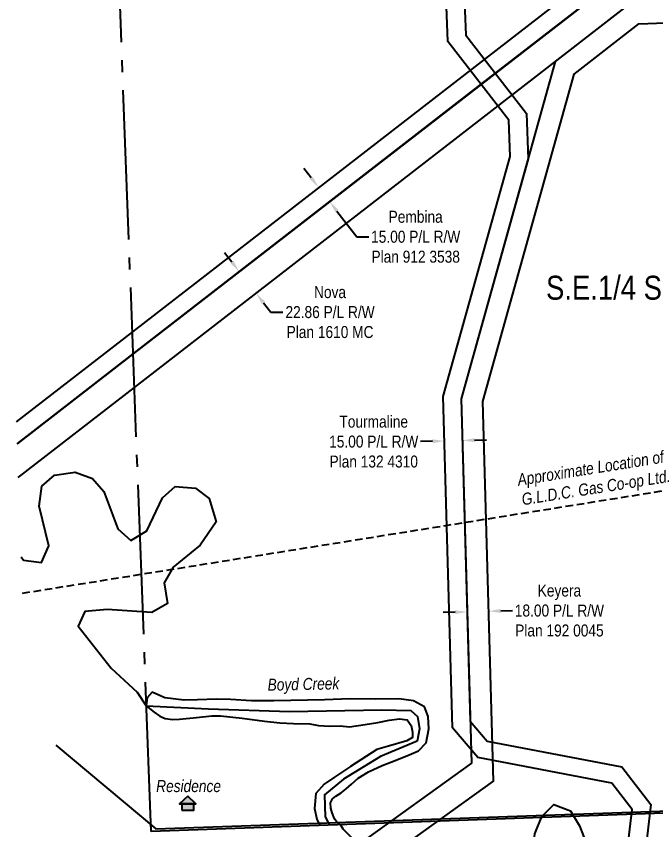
# Model space of a CAD drawing. Extents: x 665644 to 688844, y 5825051 to 5844826.
# Drawn here: x 682404 to 682938, y 5837224 to 5837903 of the extents above; entities that cross this region are included whole.
import ezdxf
from ezdxf.enums import TextEntityAlignment as Align

# ---------------------------------------------------------------- set-up
doc = ezdxf.new("R2010")
doc.units = 0
doc.header["$LTSCALE"] = 5
doc.header["$PDSIZE"] = 0.5
doc.linetypes.add('foc-QUARTERLINE', pattern=[33, 25, -3, 2, -3])
doc.linetypes.add('UG_PIPE', pattern=[1.875, 1.25, -0.625])
doc.layers.get('Defpoints').update_dxf_attribs({"color": 9})
for name, color, linetype in [('AS-PIPE-UG', 44, 'UG_PIPE'), ('AS-POWER', 104, 'foc-POWER'), ('AS-RESIDENCE', 14, 'Continuous'), ('C-SYMBOL', 7, 'Continuous'), ('F-RW', 190, 'Continuous'), ('L-SEC', 7, 'Continuous'), ('L-SECQ', 8, 'foc-QUARTERLINE'), ('T-WATER', 160, 'Continuous'), ('T-WATER-T', 170, 'Continuous')]:
    doc.layers.add(name, color=color, linetype=linetype)
doc.styles.add('175L', font='ARIALN.TTF', dxfattribs={"height": 20})
doc.styles.add('80CG', font='ARIALN.TTF', dxfattribs={"height": 10})
doc.styles.add('foc-LtypeFont', font='ARIALN.TTF', dxfattribs={"height": 7.35})
doc.linetypes.add('foc-POWER', pattern='A,6,-1,["P",foc-LtypeFont,S=0.2,R=0,X=-0.625,Y=-0.75],-1.24,4', length=12.24)
doc.linetypes.add('foc-POWER-NOLINE', pattern='A,0,-4,["P",foc-LtypeFont,S=0.2,R=0,X=-0.625,Y=-0.75],-8.24', length=12.24)
doc.linetypes.add('foc-TOPO-flowdirection-NOLINE', pattern='A,0,[">",foc-LtypeFont,S=0.3,R=0,X=0,Y=-0.945],-20,[">",foc-LtypeFont,S=0.3,R=0,X=0,Y=-0.945],0', length=20)
doc.dimstyles.new('Compass 5 000', dxfattribs={"dimscale": 5, "dimtxt": 9, "dimasz": 2, "dimexe": 0.2, "dimexo": 0.0625, "dimgap": 0.5, "dimtad": 0, "dimtih": 1, "dimtoh": 1, "dimzin": 0, "dimdsep": 46, "dimtxsty": '80CG', "dimcen": 0.1, "dimse1": 1, "dimse2": 1, "dimclrd": 256, "dimclrt": 256, "dimaunit": 1, "dimadec": 4, "dimazin": 0, "dimtfac": 0.06, "dimtofl": 0, "dimtmove": 0, "dimatfit": 1, "dimfxl": 0.2, "dimtolj": 1, "dimtzin": 0, "dimlwd": -1, "dimarcsym": 0})

# ---------------------------------------------------------------- blocks, each defined once
blk = doc.blocks.new('*D1389')
at = {"layer": 'Defpoints', "color": 0, "transparency": 16777216}
for p in [(682603.08, 5837700.26), (682617.09, 5837682.2), (682603.84, 5837671.93)]:
    blk.add_point(p, dxfattribs=at)
at = {"layer": 'F-RW', "transparency": 16777216}
for p, q in [((682583.71, 5837697.89), (682577.59, 5837705.8)), ((682609.97, 5837664.03), (682616.1, 5837656.12)), ((682616.1, 5837656.12), (682626.1, 5837656.12))]:
    blk.add_line(p, q, dxfattribs=at)
for points in [[(682585.03, 5837698.91), (682582.4, 5837696.87), (682589.84, 5837689.99)], [(682611.29, 5837665.05), (682608.65, 5837663.01), (682603.84, 5837671.93)]]:
    blk.add_solid(points, dxfattribs=at)
at = {"layer": 'F-RW', "transparency": 16777216, "insert": (682665.64, 5837656.12), "char_height": 10, "attachment_point": 5, "style": '80CG'}
blk.add_mtext('\\A1;Nova\\P22.86 P/L R/W\\PPlan 1610 MC', dxfattribs=at)
blk = doc.blocks.new('*D1390')
at = {"layer": 'Defpoints', "color": 0, "transparency": 16777216}
for p in [(682657.03, 5837761.08), (682665.29, 5837748.48), (682666.23, 5837749.21)]:
    blk.add_point(p, dxfattribs=at)
at = {"layer": 'F-RW', "transparency": 16777216}
for p, q in [((682649.96, 5837768.26), (682643.84, 5837776.16)), ((682671.42, 5837740.58), (682688.09, 5837719.07)), ((682688.09, 5837719.07), (682698.09, 5837719.07))]:
    blk.add_line(p, q, dxfattribs=at)
for points in [[(682651.28, 5837769.28), (682648.65, 5837767.23), (682656.09, 5837760.35)], [(682672.74, 5837741.6), (682670.1, 5837739.56), (682665.29, 5837748.48)]]:
    blk.add_solid(points, dxfattribs=at)
at = {"layer": 'F-RW', "transparency": 16777216, "insert": (682737.18, 5837719.07), "char_height": 10, "attachment_point": 5, "style": '80CG'}
blk.add_mtext('\\A1;Pembina\\P15.00 P/L R/W\\PPlan 912 3538', dxfattribs=at)
blk = doc.blocks.new('*D1401')
at = {"layer": 'Defpoints', "color": 0, "transparency": 16777216}
for p in [(682776.21, 5837548.9), (682777.36, 5837507.44), (682762.34, 5837507.03)]:
    blk.add_point(p, dxfattribs=at)
at = {"layer": 'F-RW', "transparency": 16777216}
for p, q in [((682751.2, 5837548.21), (682741.21, 5837547.93)), ((682786.21, 5837549.17), (682796.2, 5837549.45))]:
    blk.add_line(p, q, dxfattribs=at)
for points in [[(682751.16, 5837549.87), (682751.25, 5837546.54), (682761.2, 5837548.48)], [(682786.16, 5837550.84), (682786.25, 5837547.51), (682776.21, 5837548.9)]]:
    blk.add_solid(points, dxfattribs=at)
at = {"layer": 'F-RW', "transparency": 16777216, "insert": (682702.12, 5837547.93), "char_height": 10, "attachment_point": 5, "style": '80CG'}
blk.add_mtext('\\A1;Tourmaline\\P15.00 P/L R/W\\PPlan 132 4310', dxfattribs=at)
blk = doc.blocks.new('*D1402')
at = {"layer": 'Defpoints', "color": 0, "transparency": 16777216}
for p in [(682603.08, 5837700.26), (682617.09, 5837682.2), (682603.84, 5837671.93)]:
    blk.add_point(p, dxfattribs=at)
at = {"layer": 'F-RW', "transparency": 16777216}
for p, q in [((682583.71, 5837697.89), (682577.59, 5837705.8)), ((682609.97, 5837664.03), (682616.1, 5837656.12)), ((682616.1, 5837656.12), (682626.1, 5837656.12))]:
    blk.add_line(p, q, dxfattribs=at)
for points in [[(682585.03, 5837698.91), (682582.4, 5837696.87), (682589.84, 5837689.99)], [(682611.29, 5837665.05), (682608.65, 5837663.01), (682603.84, 5837671.93)]]:
    blk.add_solid(points, dxfattribs=at)
at = {"layer": 'F-RW', "transparency": 16777216, "insert": (682665.64, 5837656.12), "char_height": 10, "attachment_point": 5, "style": '80CG'}
blk.add_mtext('\\A1;Nova\\P22.86 P/L R/W\\PPlan 1610 MC', dxfattribs=at)
blk = doc.blocks.new('*D1403')
at = {"layer": 'Defpoints', "color": 0, "transparency": 16777216}
for p in [(682657.03, 5837761.08), (682665.29, 5837748.48), (682666.23, 5837749.21)]:
    blk.add_point(p, dxfattribs=at)
at = {"layer": 'F-RW', "transparency": 16777216}
for p, q in [((682649.96, 5837768.26), (682643.84, 5837776.16)), ((682671.42, 5837740.58), (682688.09, 5837719.07)), ((682688.09, 5837719.07), (682698.09, 5837719.07))]:
    blk.add_line(p, q, dxfattribs=at)
for points in [[(682651.28, 5837769.28), (682648.65, 5837767.23), (682656.09, 5837760.35)], [(682672.74, 5837741.6), (682670.1, 5837739.56), (682665.29, 5837748.48)]]:
    blk.add_solid(points, dxfattribs=at)
at = {"layer": 'F-RW', "transparency": 16777216, "insert": (682737.18, 5837719.07), "char_height": 10, "attachment_point": 5, "style": '80CG'}
blk.add_mtext('\\A1;Pembina\\P15.00 P/L R/W\\PPlan 912 3538', dxfattribs=at)
blk = doc.blocks.new('*D1404')
at = {"layer": 'Defpoints', "color": 0, "transparency": 16777216}
for p in [(682777.84, 5837489.87), (682795.84, 5837490.36), (682798.16, 5837406.21)]:
    blk.add_point(p, dxfattribs=at)
at = {"layer": 'F-RW', "transparency": 16777216}
for p, q in [((682770.17, 5837405.43), (682760.18, 5837405.16)), ((682808.16, 5837406.48), (682818.16, 5837406.76))]:
    blk.add_line(p, q, dxfattribs=at)
for points in [[(682770.13, 5837407.1), (682770.22, 5837403.77), (682780.17, 5837405.71)], [(682808.11, 5837408.15), (682808.21, 5837404.82), (682798.16, 5837406.21)]]:
    blk.add_solid(points, dxfattribs=at)
at = {"layer": 'F-RW', "transparency": 16777216, "insert": (682857.24, 5837406.76), "char_height": 10, "attachment_point": 5, "style": '80CG'}
blk.add_mtext('\\A1;Keyera\\P18.00 P/L R/W\\PPlan 192 0045', dxfattribs=at)
blk = doc.blocks.new('res_occ')
for points in [[(0.1, 0.89), (-1.26, -0.37), (1.46, -0.37)], [(-0.9, -1.43), (1.1, -1.43), (1.1, -0.37), (-0.9, -0.37)]]:
    blk.add_hatch(color=14).paths.add_polyline_path(points)
at = {"color": 14}
for points in [[(0.1, 0.89), (-1.26, -0.37), (1.46, -0.37)], [(-0.9, -1.43), (1.1, -1.43), (1.1, -0.37), (-0.9, -0.37)]]:
    blk.add_lwpolyline(points, close=True, dxfattribs=at)

msp = doc.modelspace()

# ---------------------------------------------------------------- linework, layer by layer
at = {"layer": 'AS-PIPE-UG', "flags": 128}
msp.add_lwpolyline([(682408.833, 5837421.344), (683236.016, 5837553.664)], dxfattribs=at)
at = {"layer": 'AS-POWER', "flags": 128}
msp.add_lwpolyline([(682436.458, 5837294.225), (682520.153, 5837224.432)], dxfattribs=at)
at = {"layer": 'AS-POWER', "linetype": 'foc-POWER-NOLINE', "flags": 128}
msp.add_lwpolyline([(682520.153, 5837224.432), (683338.055, 5837253.115)], dxfattribs=at)
at = {"layer": 'F-RW', "flags": 128}
for points in [[(682405.26, 5837518.025), (682502.232, 5837593.154), (682969.09, 5837955.063), (683088.584, 5838047.694), (683282.401, 5838197.941), (683281.341, 5838226.039), (683049.482, 5838046.302), (682945.497, 5837965.693), (682919.039, 5837945.183), (682501.233, 5837621.302), (682404.221, 5837546.14)], [(682404.221, 5837546.14), (682501.233, 5837621.302), (682791.803, 5837846.556), (682919.039, 5837945.183), (683289.176, 5838018.254), (683288.603, 5838033.427), (682912.654, 5837959.21), (682500.539, 5837639.74), (682403.54, 5837564.588)], [(682835.249, 5836428.106), (682843.1, 5836701.387), (682893.473, 5837050.589), (682905.5, 5837134.982), (682917.948, 5837240.522), (682901.032, 5837262.511), (682789.009, 5837283.932), (682767.847, 5837308.771), (682760.164, 5837585.551), (682816.019, 5837786.081), (682815.003, 5837816.515), (682764.114, 5837882.162), (682760.733, 5837969.713)], [(682775.719, 5837970.288), (682778.94, 5837887.594), (682829.862, 5837821.975), (682831.116, 5837784.344), (682775.247, 5837583.759), (682782.693, 5837314.478), (682797, 5837297.675), (682909.446, 5837276.176), (682933.554, 5837244.821), (682920.37, 5837133.036), (682858.064, 5836700.107), (682850.322, 5836428.659)], [(682422.202, 5837059.569), (682523.829, 5837063.229), (682712.083, 5837199.243), (682802.086, 5837264.358), (682793.315, 5837581.544), (682869.506, 5837855.09), (682923.521, 5837896.962), (683293.206, 5837910.862), (683292.53, 5837928.849), (682917.064, 5837914.732), (682853.766, 5837865.663), (682775.247, 5837583.759), (682783.662, 5837279.421), (682689.407, 5837211.291), (682516.019, 5837085.962), (682421.374, 5837082.554)]]:
    msp.add_lwpolyline(points, dxfattribs=at)
at = {"layer": 'L-SEC', "flags": 128}
msp.add_lwpolyline([(683317.998, 5837251.014), (682516.149, 5837222.136)], dxfattribs=at)
at = {"layer": 'L-SECQ', "flags": 128}
msp.add_lwpolyline([(682516.149, 5837222.136), (682487.486, 5837986.263)], dxfattribs=at)
at = {"layer": 'T-WATER', "flags": 128}
for points in [[(682407.711, 5837451.717), (682409.569, 5837448.956), (682424.522, 5837447.06), (682430.827, 5837460.804), (682422.557, 5837493.974), (682425.002, 5837510.639), (682435.458, 5837519.835), (682452.798, 5837522.567), (682467.309, 5837517.132), (682476.711, 5837506.34), (682488.471, 5837475.195), (682499.359, 5837465.427), (682512.528, 5837473.436), (682525.587, 5837500.931), (682536.302, 5837510.383), (682553.316, 5837509.079), (682564.688, 5837500.438), (682570.531, 5837481.064), (682557.17, 5837461.355), (682534.515, 5837443.189), (682527.155, 5837429.949), (682529.779, 5837412.616), (682516.863, 5837405.206), (682479.523, 5837407.782), (682460.727, 5837406.061), (682455.304, 5837393.842), (682482.907, 5837358.805), (682504.637, 5837338.627), (682512.178, 5837327.164)], [(682674.391, 5837227.816), (682671.409, 5837230.02), (682669.386, 5837232.681), (682667.303, 5837237.75), (682666.363, 5837241.826), (682666.122, 5837246.037), (682667.569, 5837249.547), (682670.344, 5837251.752), (682674.882, 5837254.556), (682678.983, 5837257.735), (682683.511, 5837261.736), (682689.099, 5837266.642), (682697.738, 5837272), (682709.3, 5837277.254), (682720.056, 5837281.439), (682731.698, 5837286.167), (682739.452, 5837289.704), (682745.885, 5837296.329), (682748.187, 5837308.101), (682747.695, 5837318.21), (682744.666, 5837326.414), (682735.372, 5837331.479), (682722.989, 5837332.96), (682703.344, 5837332.668), (682682.388, 5837333.062), (682661.002, 5837332.305), (682618.711, 5837331.478), (682600.091, 5837331.34), (682582.509, 5837332.537), (682570.915, 5837332.886), (682554.803, 5837332.218), (682543.797, 5837331.793), (682527.6, 5837333.923), (682517.02, 5837338.727), (682512.865, 5837333.741), (682512.178, 5837327.164)], [(682512.178, 5837327.164), (682518.663, 5837321.953), (682523.591, 5837318.677), (682527.966, 5837316.616), (682534.227, 5837315.698), (682540.015, 5837315.967), (682554.114, 5837317.583), (682566.885, 5837318.783), (682574.019, 5837318.783), (682592.125, 5837316.775), (682610.912, 5837314.421), (682623.643, 5837313.032), (682635.093, 5837312.403), (682648.776, 5837312.135), (682656.098, 5837310.85), (682665.437, 5837310.103), (682674.077, 5837310.481), (682681.753, 5837309.56), (682695.046, 5837311.519), (682705.496, 5837313.388), (682715.088, 5837315.13), (682723.685, 5837316.387), (682729.946, 5837315.383), (682733.323, 5837310.625), (682734.635, 5837305.134), (682734.372, 5837300.744), (682729.834, 5837298.04), (682714.432, 5837293.513), (682704.748, 5837290.645), (682682.792, 5837276.461), (682669.475, 5837267.7), (682660.74, 5837261.674), (682653.668, 5837253.955), (682652.528, 5837241.542), (682654.472, 5837232.611), (682657.118, 5837227.187)], [(682836.828, 5837220.297), (682842.562, 5837234.717), (682852.543, 5837244.881), (682866.456, 5837239.562), (682873.99, 5837226.845), (682885.559, 5837197.472)], [(682674.391, 5837227.816), (682676.309, 5837224.462), (682686.267, 5837214.495)]]:
    msp.add_lwpolyline(points, dxfattribs=at)
at = {"layer": 'T-WATER', "linetype": 'foc-TOPO-flowdirection-NOLINE', "flags": 128}
for points in [[(682407.711, 5837451.717), (682409.569, 5837448.956), (682424.522, 5837447.06), (682430.827, 5837460.804), (682422.557, 5837493.974), (682425.002, 5837510.639), (682435.458, 5837519.835), (682452.798, 5837522.567), (682467.309, 5837517.132), (682476.711, 5837506.34), (682488.471, 5837475.195), (682499.359, 5837465.427), (682512.528, 5837473.436), (682525.587, 5837500.931), (682536.302, 5837510.383), (682553.316, 5837509.079), (682564.688, 5837500.438), (682570.531, 5837481.064), (682557.17, 5837461.355), (682534.515, 5837443.189), (682527.155, 5837429.949), (682529.779, 5837412.616), (682516.863, 5837405.206), (682479.523, 5837407.782), (682460.727, 5837406.061), (682455.304, 5837393.842), (682482.907, 5837358.805), (682504.637, 5837338.627), (682512.178, 5837327.164)], [(682512.178, 5837327.164), (682563.991, 5837324.552), (682631.814, 5837322.454), (682708.872, 5837323.922), (682733.035, 5837323.363), (682738.705, 5837318.325), (682740.387, 5837308.038), (682738.286, 5837297.753), (682707.83, 5837284.948), (682676.955, 5837266.055), (682660.992, 5837252.83), (682661.621, 5837234.568), (682665.206, 5837227.504)], [(682674.391, 5837227.816), (682676.309, 5837224.462), (682686.267, 5837214.495), (682711.859, 5837199.035), (682736.179, 5837181.781), (682765.543, 5837170.064), (682789.337, 5837152.799), (682805.883, 5837149.892), (682819.518, 5837157.453), (682826.955, 5837169.979), (682832.525, 5837184.291), (682836.828, 5837220.297), (682842.562, 5837234.717), (682852.543, 5837244.881), (682866.456, 5837239.562), (682873.99, 5837226.845), (682885.559, 5837197.472), (682895.473, 5837186.638), (682918.673, 5837169.426), (682929.67, 5837159.925), (682943.34, 5837153.747), (682956.731, 5837160.389), (682958.568, 5837177.829), (682962.502, 5837192.238), (682975.914, 5837185.863), (682986.535, 5837175.827), (683004.384, 5837152.088), (683053.173, 5837098.16), (683067.174, 5837070.936), (683068.252, 5837054.61), (683054.672, 5837047.832), (683056.403, 5837034.597), (683067.706, 5837025.953), (683082.334, 5837020.847), (683089.219, 5837008.049), (683083.654, 5836993.54), (683086.015, 5836978.414), (683103.08, 5836975.652), (683118.389, 5836981.285), (683121.69, 5836997.583), (683121.452, 5837017.13), (683125.489, 5837032.718), (683138.53, 5837040.332), (683155.999, 5837037.118), (683167.318, 5837028.083), (683176.792, 5837016.645), (683184.412, 5837003.407), (683185.287, 5836987.532), (683166.747, 5836965.085), (683161.322, 5836950.246), (683165.468, 5836934.249), (683187.46, 5836895.034), (683201.405, 5836888.475), (683216.626, 5836892.079), (683224.261, 5836904.674), (683229.837, 5836919.244), (683232.866, 5836935.928), (683237.686, 5836951.597), (683252.237, 5836956.038), (683294.987, 5836936.443), (683306.296, 5836927.863), (683310.684, 5836912.848), (683304.191, 5836898.907), (683295.032, 5836887.256), (683289.393, 5836873.2), (683296.934, 5836860.482), (683315.404, 5836867.349), (683323.637, 5836871.017), (683362.937, 5836888.698), (683392.522, 5836884.703), (683409.913, 5836882.074), (683410.201, 5836869.066), (683391.913, 5836847.21), (683384.073, 5836834.933), (683379.578, 5836819.398), (683385.973, 5836805.282), (683402.335, 5836801.845), (683418.715, 5836806.458), (683429.896, 5836815.535), (683445.333, 5836842.102), (683456.569, 5836851.572)]]:
    msp.add_lwpolyline(points, dxfattribs=at)

# ---------------------------------------------------------------- block references
at = {"layer": 'AS-RESIDENCE', "xscale": 4.999999999999987, "yscale": 4.999999999999987, "zscale": 4.999999999999987}
msp.add_blockref('res_occ', (682546.229, 5837247.235), dxfattribs=at)

# ---------------------------------------------------------------- texts
at = {"layer": 'AS-PIPE-UG', "insert": (682801.881, 5837517.735), "char_height": 10, "attachment_point": 1, "rotation": 9.08826, "style": '175L'}
msp.add_mtext_dynamic_manual_height_columns('\\pi19.835;{\\fArial Narrow|b0|i1|c0|p34;Approximate Location of\\P\\pi20.759;G.L.D.C. Gas Co-op Ltd.}', width=164.71119, gutter_width=100, heights=[0], dxfattribs=at)
at = {"layer": 'AS-RESIDENCE', "insert": (682520.398, 5837265.147), "char_height": 10, "attachment_point": 1, "style": '175L'}
msp.add_mtext_dynamic_manual_height_columns('{\\fArial Narrow|b0|i1|c0|p34;Residence}', width=18.19126, gutter_width=100, heights=[0], dxfattribs=at)
at = {"layer": 'C-SYMBOL', "color": 3, "style": '175L'}
msp.add_text('S.E.1/4 Sec. 36-42-3-W.5M.', height=20, dxfattribs=at).set_placement((682989.312, 5837660.546), align=Align.BOTTOM_CENTER)
msp.add_text('S.E.1/4 Sec. 36-42-3-W.5M.', height=20, dxfattribs=at).set_placement((682989.312, 5837660.546), align=Align.BOTTOM_CENTER)
at = {"layer": 'T-WATER-T', "insert": (682582.799, 5837349.177), "char_height": 10, "attachment_point": 1, "rotation": 1.150504, "style": '175L'}
msp.add_mtext_dynamic_manual_height_columns('\\pi30.577;{\\fArial Narrow|b0|i1|c0|p34;Boyd Creek}', width=121.11405, gutter_width=100, heights=[0], dxfattribs=at)

# ---------------------------------------------------------------- dimensions: what is measured, and where the dimension line sits
at = {"layer": 'F-RW', "color": 3}
for base, p1, p2, angle, text, picture, middle in [((682665.292, 5837748.483), (682657.028, 5837761.079), (682666.23, 5837749.21), 307.783352, 'Pembina\\P15.00 P/L R/W\\PPlan 912 3538', '*D1390', (682737.178, 5837719.071)), ((682665.292, 5837748.483), (682657.028, 5837761.079), (682666.23, 5837749.21), 307.783352, 'Pembina\\P15.00 P/L R/W\\PPlan 912 3538', '*D1403', (682737.178, 5837719.071)), ((682798.163, 5837406.207), (682777.843, 5837489.866), (682795.836, 5837490.363), 1.583906, 'Keyera\\P18.00 P/L R/W\\PPlan 192 0045', '*D1404', (682857.242, 5837406.76))]:
    dim = msp.add_linear_dim(base=base, p1=p1, p2=p2, angle=angle, text=text, dimstyle='Compass 5 000', dxfattribs=at)
    dim.commit()
    dim.dimension.update_dxf_attribs({"geometry": picture, "text_midpoint": middle, "dimtype": 161})
for picture in ['*D1389', '*D1402']:
    dim = msp.add_aligned_dim(p1=(682603.085, 5837700.257), p2=(682617.085, 5837682.198), distance=-16.758, text='Nova\\P22.86 P/L R/W\\PPlan 1610 MC', dimstyle='Compass 5 000', dxfattribs=at)
    dim.commit()
    dim.dimension.update_dxf_attribs({"geometry": picture, "text_midpoint": (682665.635, 5837656.124)})
at = {"layer": 'F-RW'}
dim = msp.add_linear_dim(base=(682776.211, 5837548.898), p1=(682762.344, 5837507.027), p2=(682777.357, 5837507.443), angle=1.583906, text='Tourmaline\\P15.00 P/L R/W\\PPlan 132 4310', dimstyle='Compass 5 000', dxfattribs=at)
dim.commit()
dim.dimension.update_dxf_attribs({"geometry": '*D1401', "text_midpoint": (682702.119, 5837547.93), "dimtype": 161})

doc.saveas('drawing.dxf')
